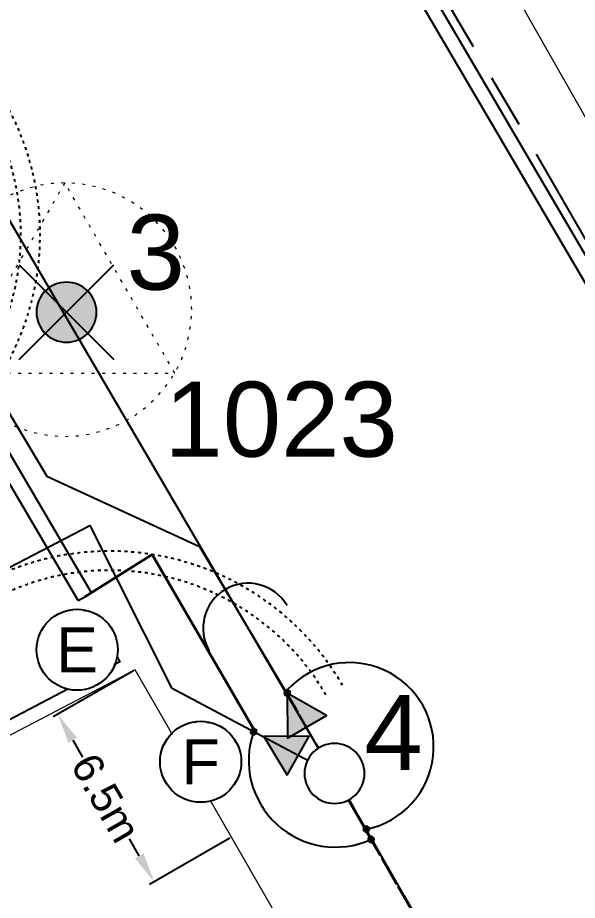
# Model space of a CAD drawing. Header units: metres. Extents: x 303431 to 305438, y 6269401 to 6270518.
# Drawn here: x 304035.38 to 304054.01, y 6269804.71 to 6269834.12 of the extents above; entities that cross this region are included whole.
import ezdxf
from ezdxf.enums import TextEntityAlignment as Align

# ---------------------------------------------------------------- set-up
doc = ezdxf.new("R2010")
doc.units = ezdxf.units.M
for name, pattern in [('Cable Exist OH', [1, 1, 0]), ('Cable Exist UG', [8.2, 4, -1.2, 1.8, -1.2]), ('DOT', [0.25, 0, -0.25])]:
    doc.linetypes.add(name, pattern=pattern)
doc.layers.get('0').update_dxf_attribs({"color": 6})
for name, color, linetype in [('_User Duct ID', 3, 'Continuous'), ('Duct_SP_EXT', 7, 'Continuous'), ('Duct_SP_NEW', 2, 'Continuous'), ('Equip_LV_NEW', 2, 'Continuous'), ('Equip_SP_HV_NEW', 2, 'Continuous'), ('Mains_HV_EXT', 7, 'Continuous'), ('Mains_HV_NEW_Hardwired', 7, 'Continuous'), ('Mains_HV_NEW_U72', 2, 'Continuous'), ('Mains_LV_EXT', 7, 'Continuous'), ('Mains_LV_NEW_Hardwired', 2, 'Continuous'), ('Mains_LV_NEW_T84', 2, 'Continuous'), ('Notes', 7, 'Continuous'), ('Notes_SP_MISC', 7, 'Continuous'), ('OH_Details_SP_MISC', 7, 'Continuous'), ('Sub_SP_TR_HV_LV_SL_LS_EXT', 7, 'Continuous'), ('SupportsOH_SP_NEW', 2, 'Continuous'), ('SupportsOH_SP_TR_HV_LV_SL_NEW', 2, 'Continuous'), ('SupportsUG_SP_LV_EXT', 7, 'Continuous'), ('Trench_SP_NEW', 2, 'Continuous')]:
    doc.layers.add(name, color=color, linetype=linetype)
doc.layers.add('Cadastre Land Parcels_SP_EXT', color=9, linetype='Continuous', lineweight=5)
doc.styles.add('POLE_LABEL', font='arial.ttf')
doc.styles.get("Standard").update_dxf_attribs({"font": 'arial.ttf'})
doc.linetypes.add('Cable New UG', pattern='A,7,-0.25,["x",Standard,S=2,R=0,X=0.2,Y=-0.8],-2.1', length=9.35)
doc.linetypes.add('Cable Rem', pattern='A,6.5,-0.001,["X",Standard,S=2.5,R=0,X=0,Y=-1.27],-0.001', length=6.502)
doc.linetypes.add('IE Trench HV', pattern='A,7,-0.2,["/",Standard,S=3,R=0,X=0.6,Y=-1.4],-2.5', length=9.7)
doc.dimstyles.get("Standard").update_dxf_attribs({"dimtxt": 0.18, "dimasz": 0.18, "dimexe": 0.18, "dimexo": 0.0625, "dimgap": 0.09, "dimtad": 0, "dimtih": 1, "dimtoh": 1, "dimdec": 4, "dimzin": 0, "dimdsep": 46, "dimtxsty": 'Standard', "dimcen": 0.09, "dimadec": 0, "dimazin": 0, "dimtfac": 1, "dimtdec": 4, "dimtofl": 0, "dimtmove": 0, "dimatfit": 3, "dimfxl": 1, "dimtolj": 1, "dimtzin": 0, "dimarcsym": 0})

# ---------------------------------------------------------------- blocks, each defined once
blk = doc.blocks.new('UGOH_NEW')
blk.add_hatch(color=256).paths.add_polyline_path([(-0.753, 1.698), (0.747, 1.698), (-0.003, 2.997)])
at = {"color": 1}
blk.add_lwpolyline([(-0.753, 1.698), (0.747, 1.698), (-0.003, 2.997)], close=True, dxfattribs=at)
for tag, flags, p in [('CONSTRUCTED_VOLTAGE', 9, (1.5, 0)), ('OPERATING_VOLTAGE', 9, (1.5, -0.2)), ('ORIENTATION', 9, (1.5, -0.4)), ('STATE', 9, (1.5, -0.6)), ('USAGE', 9, (1.5, -0.8)), ('OWNED_BY', 9, (1.5, -1)), ('OPERATED_BY', 9, (1.5, -1.2)), ('MAINTAINED_BY', 9, (1.5, -1.4)), ('ACTUAL_STATUS', 9, (1.5, -1.6)), ('NUMBER_OF_PHASES', 9, (1.5, -1.8)), ('TYPE', 1, (1.5, -2))]:
    blk.add_attdef(tag, text='', height=0.2, dxfattribs=dict(flags=flags)).set_placement(p, align=Align.MIDDLE_LEFT)
blk = doc.blocks.new('SUB_POLE_DEL')
at = {"linetype": 'DOT', "lineweight": 5}
blk.add_lwpolyline([(-4.224, 0, 1), (4.224, 0, 1)], format="xyb", close=True, dxfattribs=at)
blk.add_lwpolyline([(-3.658, -2.112), (3.658, -2.112), (0, 4.224)], close=True, dxfattribs=at)
for tag, height, flags, p in [('ASSET_NUM', 3.5, 8, (2, 2)), ('STREET_CODE', 0.2, 9, (1.5, 0)), ('OPERATED_BY', 0.2, 9, (1.5, -0.2)), ('Z', 0.2, 1, (1.5, -0.6)), ('MAINTAINED_BY', 0.2, 9, (1.5, -0.4))]:
    blk.add_attdef(tag, text='', height=height, dxfattribs=dict(flags=flags)).set_placement(p, align=Align.MIDDLE_LEFT)
blk = doc.blocks.new('DUCT_INDICATOR')
at = {"flags": 1}
blk.add_attdef('Z', (0, 0), '', height=0.2, dxfattribs=at)
at = {"color": 7, "linetype": 'Cable Exist UG'}
blk.add_wipeout([(-0.507, 2.158), (-0.038, 2.222), (0.576, 2.175), (1.413, 1.692), (2.006, 1.018), (2.19, 0.012), (1.98, -1.069), (1.157, -1.93), (0.249, -2.174), (-0.433, -2.146), (-1.151, -1.856), (-1.682, -1.494), (-1.992, -0.81), (-2.186, 0.056), (-1.971, 1.086), (-1.068, 1.981), (-0.874, 2.073)], dxfattribs=at)
blk.add_circle((0, 0), 2.25)
blk.add_attdef('CODE', text='', height=1.8).set_placement((0, 0), align=Align.MIDDLE_CENTER)
blk = doc.blocks.new('BOND POINT')
blk.add_hatch(color=256).paths.add_polyline_path([(-1, 0, 1), (1, 0, 1)])
blk.add_lwpolyline([(-1, 0, 1), (1, 0, 1)], format="xyb", close=True)
blk = doc.blocks.new('POLE_NEW')
for tag, height, flags, p in [('pNumber', 2.5, 8, (-17.84, 2.067)), ('OWNED_BY', 0.2, 9, (1.145, -0.4)), ('PARENT', 0.2, 9, (1.145, -0.6)), ('SPECIAL_USE', 0.2, 9, (1.145, -0.8)), ('STATE', 0.2, 9, (1.145, -1)), ('USAGE', 0.2, 9, (1.145, -1.2)), ('cLV', 0.2, 9, (1.145, -1.4)), ('hDepth', 0.2, 9, (1.145, -1.6)), ('hDia', 0.2, 9, (1.145, -1.8)), ('cHV', 0.2, 9, (1.145, -2)), ('LBRACKET', 0.2, 9, (1.145, -2.2)), ('LExisting', 0.2, 9, (1.145, -2.4)), ('LANTNUMBER', 0.2, 9, (1.145, -2.6)), ('LOther', 0.2, 9, (1.145, -2.8)), ('LRemove', 0.2, 9, (1.145, -3)), ('LEGEND', 0.2, 9, (1.145, -3.2)), ('cLinedev', 0.2, 9, (1.145, -3.4)), ('pExisting', 0.2, 9, (1.145, -3.6)), ('PFNUMBER', 0.2, 9, (1.145, -3.8)), ('pFooting', 0.2, 9, (1.145, -4.2)), ('NEWPFNUMBER', 0.2, 9, (1.145, -4)), ('pNew', 0.2, 9, (1.145, -4.4)), ('pRelocate', 0.2, 9, (1.145, -4.8)), ('pRemove', 0.2, 9, (1.145, -5)), ('pReplace', 0.2, 9, (1.145, -5.2)), ('pStay', 0.2, 9, (1.145, -5.4)), ('pType', 0.2, 9, (1.145, -5.6)), ('cspan', 0.2, 9, (1.145, -5.8)), ('SUBURB', 0.2, 9, (1.145, -6)), ('STREETNAME', 0.2, 9, (1.145, -6.2)), ('LOCATION', 0.2, 9, (1.145, -6.4)), ('NOTES', 0.2, 9, (1.145, -6.6)), ('OPERATED_BY', 0.2, 9, (1.145, -6.887)), ('MAINTAINED_BY', 0.2, 9, (1.145, -7.22))]:
    blk.add_attdef(tag, text='', height=height, dxfattribs=dict(flags=flags)).set_placement(p, align=Align.MIDDLE_LEFT)
at = {"style": 'POLE_LABEL'}
for tag, height, flags, p in [('ASSET_NUM', 2.5, 8, (2, 2)), ('STRUCTURE_PLANT_NUMBER', 0.2, 9, (1.145, 0.093)), ('STREET_CODE', 0.2, 9, (1.145, -0.2))]:
    blk.add_attdef(tag, text='', height=height, dxfattribs=dict(at, flags=flags)).set_placement(p, align=Align.MIDDLE_LEFT)
at = {"flags": 1}
blk.add_attdef('Z', (1.145, -7.594), '', height=0.2, dxfattribs=at)
blk.add_wipeout([(0.068, 0.998), (-0.058, 0.998), (-0.182, 0.983), (-0.304, 0.953), (-0.421, 0.907), (-0.532, 0.847), (-0.634, 0.774), (-0.725, 0.688), (-0.806, 0.592), (-0.874, 0.486), (-0.928, 0.373), (-0.967, 0.254), (-0.991, 0.13), (-1, 0.005), (-0.993, -0.12), (-0.97, -0.244), (-0.932, -0.363), (-0.879, -0.477), (-0.812, -0.584), (-0.732, -0.681), (-0.641, -0.767), (-0.54, -0.842), (-0.43, -0.903), (-0.314, -0.949), (-0.192, -0.981), (-0.068, -0.998), (0.058, -0.998), (0.182, -0.983), (0.304, -0.953), (0.421, -0.907), (0.532, -0.847), (0.634, -0.774), (0.725, -0.688), (0.806, -0.592), (0.874, -0.486), (0.928, -0.373), (0.967, -0.254), (0.991, -0.13), (1, -0.005), (0.993, 0.12), (0.97, 0.244), (0.932, 0.363), (0.879, 0.477), (0.812, 0.584), (0.732, 0.681), (0.641, 0.767), (0.54, 0.842), (0.43, 0.903), (0.314, 0.949), (0.192, 0.981)])
at = {"lineweight": -3}
blk.add_lwpolyline([(-1, 0, 1), (1, 0, 1)], format="xyb", close=True, dxfattribs=at)
blk = doc.blocks.new('STAY_NEW')
blk.add_line((0, 0), (-7.166, 0))
blk.add_arc((-5.666, 0), 1.5, 90, 270)
blk = doc.blocks.new('*D136')
at = {"layer": 'Notes', "color": 0, "linetype": 'Cable Exist UG', "lineweight": -2, "transparency": 16777216}
for p, q in [((304039.237, 6269812.36), (304036.557, 6269810.819)), ((304037.211, 6269810.042), (304037.535, 6269809.479)), ((304039.425, 6269806.191), (304039.101, 6269806.754)), ((304042.447, 6269806.775), (304039.767, 6269805.235))]:
    blk.add_line(p, q, dxfattribs=at)
at = {"layer": 'Notes', "color": 0, "linetype": 'Cable Exist UG', "transparency": 16777216}
for points in [[(304037.356, 6269810.125), (304037.067, 6269809.959), (304036.713, 6269810.909)], [(304039.569, 6269806.275), (304039.28, 6269806.108), (304039.923, 6269805.325)]]:
    blk.add_solid(points, dxfattribs=at)
at = {"layer": 'Notes', "color": 0, "linetype": 'Cable Exist UG', "transparency": 16777216, "insert": (304038.318, 6269808.117), "char_height": 1, "attachment_point": 5, "rotation": 299.8926}
blk.add_mtext('\\A1;6.5m', dxfattribs=at)
blk = doc.blocks.new('POLE_DEL')
h = blk.add_hatch(color=256)
edge = h.paths.add_edge_path()
edge.add_arc((0, 0), 1, 180, 360)
edge.add_arc((0, 0), 1, 0, 180)
for p, q in [((-1.575, 1.575), (1.575, -1.575)), ((-1.575, -1.575), (1.575, 1.575))]:
    blk.add_line(p, q)
blk.add_lwpolyline([(-1, 0, 1), (1, 0, 1)], format="xyb", close=True)
for tag, height, flags, p in [('pNumber', 2.5, 8, (0, 2.067)), ('OWNED_BY', 0.2, 9, (0, -0.4)), ('SPECIAL_USE', 0.2, 9, (0, -0.6)), ('STATE', 0.2, 9, (0, -0.8)), ('cLV', 0.2, 9, (0, -1.2)), ('USAGE', 0.2, 9, (0, -1)), ('hDepth', 0.2, 9, (0, -1.4)), ('cHV', 0.2, 9, (0, -1.8)), ('hDia', 0.2, 9, (0, -1.6)), ('LBRACKET', 0.2, 9, (0, -2)), ('LExisting', 0.2, 9, (0, -2.2)), ('LANTNUMBER', 0.2, 9, (0, -2.4)), ('LOther', 0.2, 9, (0, -2.6)), ('LRemove', 0.2, 9, (0, -2.8)), ('LEGEND', 0.2, 9, (0, -3)), ('cLinedev', 0.2, 9, (0, -3.2)), ('pExisting', 0.2, 9, (0, -3.4)), ('PFNUMBER', 0.2, 9, (0, -3.6)), ('NEWPFNUMBER', 0.2, 9, (0, -3.8)), ('pFooting', 0.2, 9, (0, -4)), ('pNew', 0.2, 9, (0, -4.2)), ('pRelocate', 0.2, 9, (0, -4.6)), ('pRemove', 0.2, 9, (0, -4.8)), ('pReplace', 0.2, 9, (0, -5)), ('pStay', 0.2, 9, (0, -5.2)), ('cspan', 0.2, 9, (0, -5.6)), ('pType', 0.2, 9, (0, -5.4)), ('SUBURB', 0.2, 9, (0, -5.8)), ('STREETNAME', 0.2, 9, (0, -6)), ('LOCATION', 0.2, 9, (0, -6.2)), ('NOTES', 0.2, 9, (0, -6.4))]:
    blk.add_attdef(tag, text='', height=height, dxfattribs=dict(flags=flags)).set_placement(p, align=Align.MIDDLE_LEFT)
at = {"flags": 1}
blk.add_attdef('Z', (0, 0), '', height=0.2, dxfattribs=at)
at = {"style": 'POLE_LABEL', "flags": 9}
blk.add_attdef('STREET_CODE', text='', height=0.2, dxfattribs=at).set_placement((0, -0.2), align=Align.MIDDLE_LEFT)

msp = doc.modelspace()

# ---------------------------------------------------------------- linework, layer by layer
at = {"layer": 'Cadastre Land Parcels_SP_EXT', "linetype": 'Continuous'}
for points in [[(304083.48097, 6269841.45482), (304076.68864, 6269853.44818), (304047.68869, 6269842.38876), (304054.42157, 6269830.54053), (304083.48097, 6269841.45482)], [(304083.48097, 6269841.45482), (304076.68864, 6269853.44818), (304047.68869, 6269842.38876), (304054.42157, 6269830.54053), (304083.48097, 6269841.45482)], [(304094.77801, 6269715.13096), (304066.27802, 6269765.44504), (304039.29099, 6269812.391), (303887.23496, 6269732.77796), (303913.42001, 6269683.88603), (303939.73404, 6269634.54096), (304094.77801, 6269715.13096)], [(304094.77801, 6269715.13096), (304066.27802, 6269765.44504), (304039.29099, 6269812.391), (303887.23496, 6269732.77796), (303913.42001, 6269683.88603), (303939.73404, 6269634.54096), (304094.77801, 6269715.13096)]]:
    msp.add_lwpolyline(points, close=True, dxfattribs=at)
at = {"layer": 'Duct_SP_EXT'}
for p, q in [((304038.24678, 6269852.62027), (304065.53444, 6269806.05124)), ((304038.66092, 6269852.86294), (304065.94858, 6269806.29391))]:
    msp.add_line(p, q, dxfattribs=at)
at = {"layer": 'Duct_SP_NEW'}
for p, q in [((304037.83755, 6269814.95611), (304031.19848, 6269826.27445)), ((304037.38902, 6269814.69302), (304030.74995, 6269826.01136)), ((304037.38902, 6269814.69302), (304037.61328, 6269814.82456)), ((304037.83755, 6269814.95611), (304037.61328, 6269814.82456))]:
    msp.add_line(p, q, dxfattribs=at)
at = {"layer": 'Mains_HV_EXT', "linetype": 'Cable Exist OH'}
msp.add_lwpolyline([(304154.38712, 6269622.22995), (304120.67402, 6269678.27105), (304044.64377, 6269811.09739)], dxfattribs=at)
msp.add_lwpolyline([(304154.38712, 6269622.22995), (304120.67402, 6269678.27105), (304044.64377, 6269811.09739)], dxfattribs=at)
at = {"layer": 'Mains_HV_NEW_Hardwired', "linetype": 'Continuous'}
msp.add_arc((304046.42357, 6269809.82425), 2.80489, 281.624207, 137.538176, dxfattribs=at)
at = {"layer": 'Mains_HV_NEW_U72', "color": 10, "linetype": 'Cable New UG', "ltscale": 0.75, "flags": 128}
msp.add_lwpolyline([(304006.6174, 6269872.20545), (304009.96692, 6269867.80065, -0.22689237), (304013.05879, 6269863.06749), (304012.17753, 6269859.39521), (304036.35271, 6269818.84089), (304041.43207, 6269816.49883), (304044.64377, 6269811.09739)], format="xyb", dxfattribs=at)
at = {"layer": 'Mains_LV_EXT', "linetype": 'Cable Exist UG'}
msp.add_lwpolyline([(304039.29703, 6269852.98262), (304041.42287, 6269854.24934), (304041.42287, 6269854.24934), (304045.36321, 6269847.62306), (304044.37793, 6269843.68388), (304044.37793, 6269843.68388), (304044.37793, 6269843.68388), (304044.37793, 6269843.68388), (304044.37793, 6269843.68388), (304052.64215, 6269829.57296), (304066.09846, 6269806.26324)], dxfattribs=at)
msp.add_lwpolyline([(304039.29703, 6269852.98262), (304041.42287, 6269854.24934), (304041.42287, 6269854.24934), (304045.36321, 6269847.62306), (304044.37793, 6269843.68388), (304044.37793, 6269843.68388), (304044.37793, 6269843.68388), (304044.37793, 6269843.68388), (304044.37793, 6269843.68388), (304052.64215, 6269829.57296), (304066.09846, 6269806.26324)], dxfattribs=at)
at = {"layer": 'Mains_LV_EXT', "linetype": 'Cable Exist OH'}
msp.add_lwpolyline([(304078.79602, 6269751.46904), (304045.91214, 6269808.9479)], dxfattribs=at)
at = {"layer": 'Mains_LV_NEW_Hardwired', "linetype": 'Continuous'}
msp.add_arc((304045.9573, 6269809.3674), 2.88828, 160.598631, 294.238822, dxfattribs=at)
at = {"layer": 'Mains_LV_NEW_T84', "color": 170, "linetype": 'Cable New UG', "ltscale": 0.75, "flags": 128}
msp.add_lwpolyline([(304023.69219, 6269813.85752), (304024.00091, 6269813.28428, -1.1212996), (304024.92423, 6269811.73846), (304025.43282, 6269810.76637), (304037.77964, 6269817.19842), (304040.4992, 6269811.7896), (304045.97095, 6269808.87542)], format="xyb", dxfattribs=at)
at = {"layer": 'Notes', "color": 254, "linetype": 'DOT', "ltscale": 0.5, "true_color": 0xd1d1d1, "flags": 128}
for points in [[(304031.34315, 6269818.96742, 0.02793995), (304032.20028, 6269819.48149, 0.02794023), (304032.99475, 6269820.08794, 0.02794023), (304033.71665, 6269820.77918, 0.02794023), (304034.35698, 6269821.54661, 0.02794023), (304034.90774, 6269822.38065, 0.02794023), (304035.36207, 6269823.27089, 0.02794023), (304035.71431, 6269824.20625, 0.00579384), (304035.77416, 6269824.40484, 0.0221428), (304035.96007, 6269825.17505, 0.02794023), (304036.09627, 6269826.1652, 0.02794023), (304036.12121, 6269827.16437, 0.02794023), (304036.0346, 6269828.16009, 0.02794023), (304035.8375, 6269829.13994, 0.02794023), (304035.53238, 6269830.09171, 0.02794023), (304035.12304, 6269831.00352, 0.01158529), (304034.92386, 6269831.36726, 0.00000251), (304034.92382, 6269831.36733)], [(304031.04513, 6269819.53379, 0.02793995), (304031.84097, 6269820.01111, 0.02794023), (304032.57863, 6269820.57419, 0.02794023), (304033.2489, 6269821.216, 0.02794023), (304033.84344, 6269821.92855, 0.02794023), (304034.35482, 6269822.70295, 0.02794023), (304034.77667, 6269823.52954, 0.02794023), (304035.10372, 6269824.39801, 0.00579384), (304035.15928, 6269824.58239, 0.0221428), (304035.3319, 6269825.29752, 0.02794023), (304035.45836, 6269826.21688, 0.02794023), (304035.48152, 6269827.1446, 0.02794023), (304035.4011, 6269828.06911, 0.02794023), (304035.2181, 6269828.9789, 0.02794023), (304034.93479, 6269829.86261, 0.02794023), (304034.55472, 6269830.70922, 0.01158529), (304034.36979, 6269831.04694), (304034.36975, 6269831.04701)], [(304046.19406, 6269811.87288, 0.02793995), (304045.64628, 6269812.70888, 0.02794023), (304045.00871, 6269813.47859, 0.02794023), (304044.28929, 6269814.17241, 0.02794023), (304043.49699, 6269814.7817, 0.02794023), (304042.6417, 6269815.29884, 0.02794023), (304041.73408, 6269815.71739, 0.02378129), (304040.92873, 6269815.99205, 0.00415617), (304040.78545, 6269816.03214, 0.02794023), (304039.80764, 6269816.23914, 0.02794023), (304038.81285, 6269816.33584, 0.02794023), (304037.81348, 6269816.32101, 0.02794023), (304036.82199, 6269816.19485, 0.02794023), (304035.85076, 6269815.95892, 0.00933341), (304035.53287, 6269815.85609, 0.01860196), (304034.91189, 6269815.61617, 0.01962038), (304034.27817, 6269815.31384, 0.00000251), (304034.27809, 6269815.3138)], [(304045.63999, 6269811.55256, 0.02793995), (304045.13138, 6269812.32877, 0.02794023), (304044.5394, 6269813.04345, 0.02794023), (304043.87142, 6269813.68766, 0.02794023), (304043.13578, 6269814.25337, 0.02794023), (304042.34165, 6269814.73353, 0.02794023), (304041.49893, 6269815.12215, 0.02378129), (304040.75118, 6269815.37717, 0.00415617), (304040.61814, 6269815.41439, 0.02794023), (304039.71025, 6269815.6066, 0.02794023), (304038.7866, 6269815.69638, 0.02794023), (304037.85869, 6269815.68261, 0.02794023), (304036.93811, 6269815.56547, 0.02794023), (304036.03632, 6269815.34641, 0.00933341), (304035.74116, 6269815.25094, 0.01860196), (304035.16459, 6269815.02817, 0.01962038), (304034.57618, 6269814.74746), (304034.57611, 6269814.74742)]]:
    msp.add_lwpolyline(points, format="xyb", dxfattribs=at)
at = {"layer": 'Notes'}
msp.add_lwpolyline([(304038.69506, 6269812.80586), (304038.78335, 6269812.65335), (303887.29403, 6269732.94628), (303862.92414, 6269778.90833)], dxfattribs=at)
at = {"layer": 'OH_Details_SP_MISC', "color": 2, "linetype": 'Cable Rem', "ltscale": 0.5, "flags": 128}
msp.add_lwpolyline([(304042.29563, 6269815.0681), (304004.05501, 6269880.49398)], dxfattribs=at)
at = {"layer": 'OH_Details_SP_MISC', "color": 7, "linetype": 'Continuous', "flags": 128}
msp.add_lwpolyline([(304045.89885, 6269808.93138), (304078.796, 6269751.46904), (304104.0639, 6269707.2202)], dxfattribs=at)
at = {"layer": 'Trench_SP_NEW', "color": 10, "linetype": 'IE Trench HV', "lineweight": 35, "ltscale": 0.35, "flags": 128}
msp.add_lwpolyline([(304037.61328, 6269814.82456), (304039.85816, 6269816.23122), (304043.23303, 6269810.42683)], dxfattribs=at)

# ---------------------------------------------------------------- block references
at = {"layer": 'Equip_LV_NEW', "rotation": 60.75993993474548}
msp.add_blockref('UGOH_NEW', (304046.19549, 6269808.70011), dxfattribs=at)
at = {"layer": 'Equip_SP_HV_NEW', "rotation": 30.3491011984}
msp.add_blockref('UGOH_NEW', (304045.87122, 6269809.02707), dxfattribs=at)
at = {"layer": 'Mains_HV_NEW_Hardwired', "xscale": 0.1, "yscale": 0.1}
for p in [(304044.35432, 6269811.61783), (304046.98873, 6269807.07688)]:
    msp.add_blockref('BOND POINT', p, dxfattribs=at)
at = {"layer": 'Mains_LV_NEW_Hardwired', "xscale": 0.1, "yscale": 0.1}
for p in [(304043.23303, 6269810.32683), (304047.14306, 6269806.73374)]:
    msp.add_blockref('BOND POINT', p, dxfattribs=at)
at = {"layer": 'Notes_SP_MISC'}
ref = msp.add_blockref('POLE_DEL', (304037.00359, 6269824.30688), dxfattribs=at)
ref.add_attrib('ASSET_NUM', '3', dxfattribs={"layer": 'SupportsUG_SP_LV_EXT', "height": 2.5, "style": 'POLE_LABEL'}).set_placement((304039.00359, 6269826.30688), align=Align.MIDDLE_LEFT)
at = {"layer": 'Sub_SP_TR_HV_LV_SL_LS_EXT', "linetype": 'Continuous'}
ref = msp.add_blockref('SUB_POLE_DEL', (304036.94854, 6269824.39147), dxfattribs=at)
ref.add_attrib('ASSET_NUM', '1023', dxfattribs={"layer": '0', "height": 2.5}).set_placement((304040.26617, 6269820.74158), align=Align.MIDDLE_LEFT)
at = {"layer": 'SupportsOH_SP_NEW', "color": 2, "rotation": 300.3139592305072}
msp.add_blockref('STAY_NEW', (304045.91217, 6269808.88216), dxfattribs=at)

# ---------------------------------------------------------------- next in the draw order: block references
at = {"layer": '_User Duct ID'}
ref = msp.add_blockref('DUCT_INDICATOR', (304037.35842, 6269813.05834), dxfattribs=dict(at, xscale=0.6, yscale=0.6, zscale=0.8, rotation=180))
ref.add_attrib('CODE', 'E', dxfattribs={"layer": '0', "height": 1.5, "rotation": 180, "text_generation_flag": 6}).set_placement((304037.35842, 6269813.05834), align=Align.MIDDLE_CENTER)
ref = msp.add_blockref('DUCT_INDICATOR', (304041.47149, 6269809.32446), dxfattribs=dict(at, xscale=0.6, yscale=0.6, zscale=0.8, rotation=180))
ref.add_attrib('CODE', 'F', dxfattribs={"layer": '0', "height": 1.5, "rotation": 180, "text_generation_flag": 6}).set_placement((304041.47149, 6269809.32446), align=Align.MIDDLE_CENTER)
at = {"layer": 'SupportsOH_SP_TR_HV_LV_SL_NEW'}
ref = msp.add_blockref('POLE_NEW', (304045.92568, 6269808.93405), dxfattribs=at)
ref.add_attrib('ASSET_NUM', '4', dxfattribs={"layer": '0', "height": 2.5, "style": 'POLE_LABEL'}).set_placement((304046.91842, 6269810.30436), align=Align.MIDDLE_LEFT)

# ---------------------------------------------------------------- next in the draw order: dimensions: what is measured, and where the dimension line sits
at = {"layer": 'Notes', "color": 7, "linetype": 'Cable Exist UG'}
dim = msp.add_aligned_dim(p1=(304039.29099, 6269812.391), p2=(304042.50124, 6269806.80654), distance=-2.97371, text='6.5m', dimstyle='Standard', override={"dimtxt": 1, "dimasz": 1, "dimtih": 0}, dxfattribs=at)
dim.commit()
dim.dimension.update_dxf_attribs({"geometry": '*D136', "text_midpoint": (304038.31802, 6269808.11674)})

doc.saveas('drawing.dxf')
